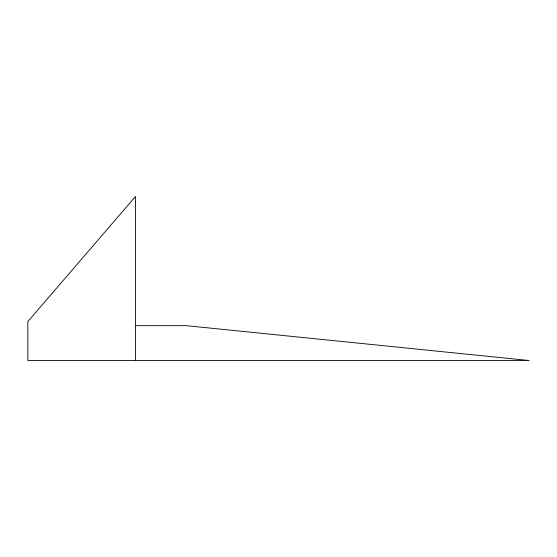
<?xml version="1.0" encoding="UTF-8"?>
<svg xmlns="http://www.w3.org/2000/svg" width="557" height="557" viewBox="0 0 557 557"><rect width="100%" height="100%" fill="white"/><g stroke="black" fill="none" stroke-linecap="round" stroke-linejoin="round"><path stroke-width="0.84" d="M135.49 325.657L186.247 325.657L529.15 360.511L27.85 360.511L27.85 321.556L135.49 196.489L135.49 360.511"/></g></svg>
